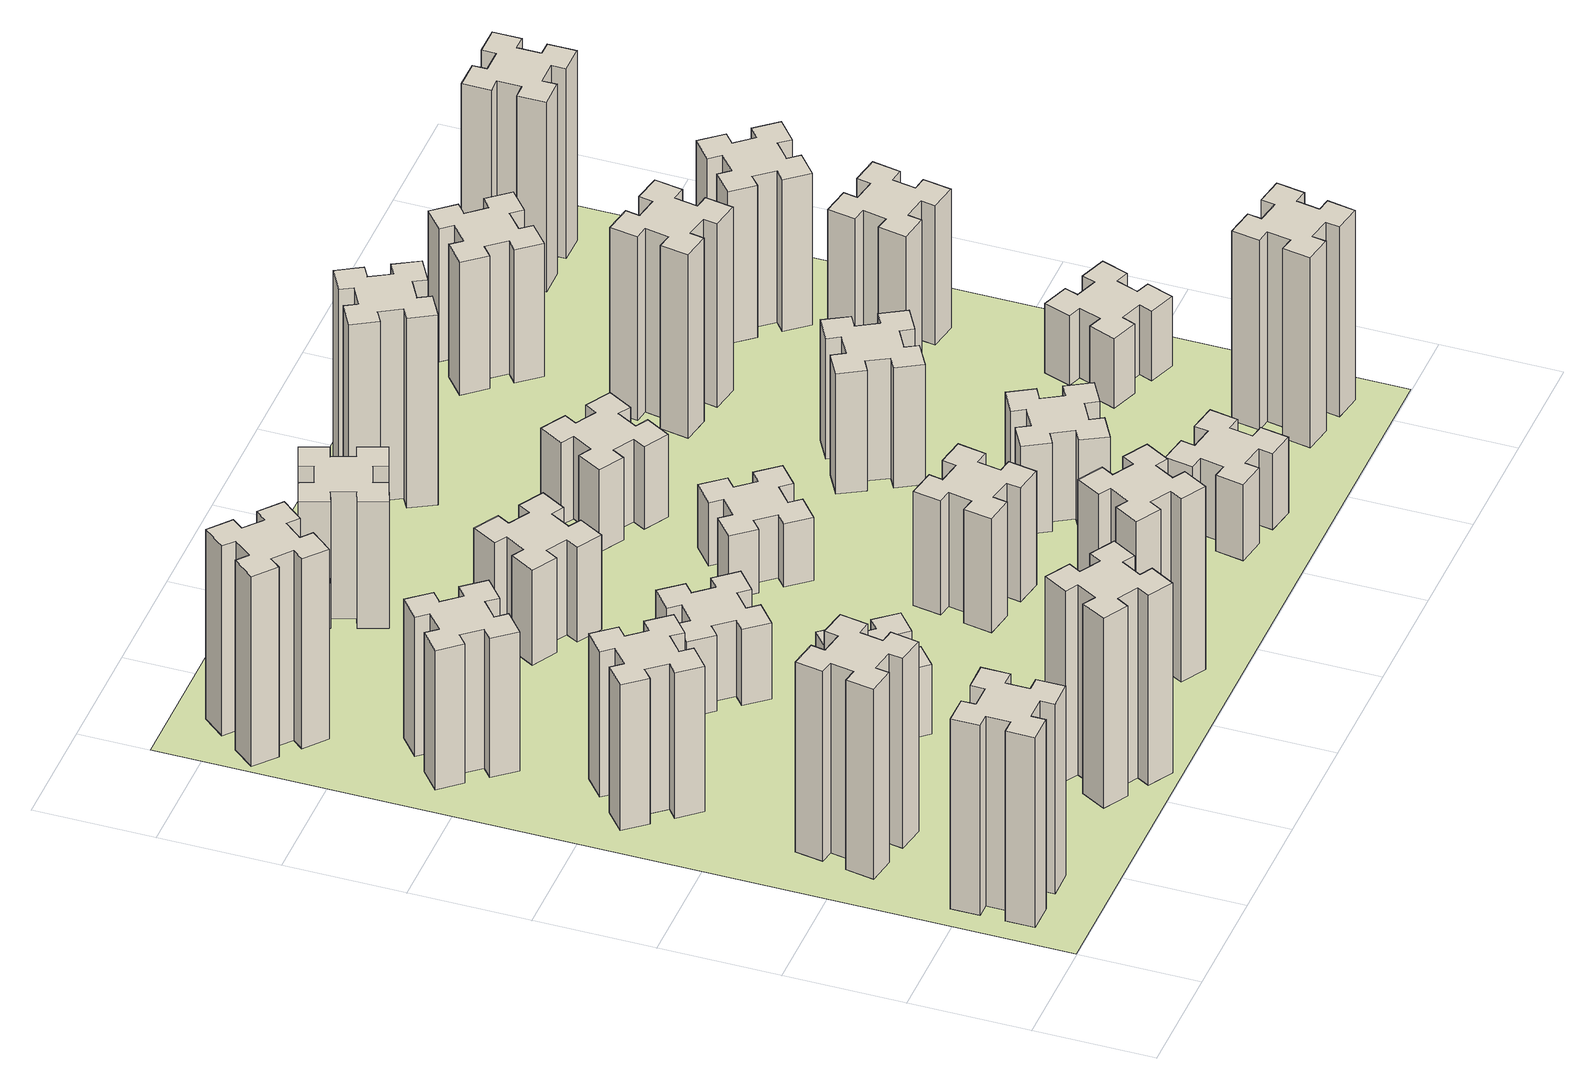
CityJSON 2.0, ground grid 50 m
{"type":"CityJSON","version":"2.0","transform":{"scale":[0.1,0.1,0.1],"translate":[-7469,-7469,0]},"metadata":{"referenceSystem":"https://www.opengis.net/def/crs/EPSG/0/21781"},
"CityObjects":{
"building1":{"type":"Building","attributes":{"class":"1000","function":"1000","usage":"1000","yearOfConstruction":2016,"roofType":"1000","measuredHeight":90,"storeysAboveGround":30,"storeysBelowGround":0},"geometry":[{"type":"Solid","lod":"1","boundaries":[[[[0,1,2,3,4,5,6,7,8,9,10,11,12,13,14,15,16,17,18,19]],[[17,16,20,21]],[[16,15,22,20]],[[15,14,23,22]],[[14,13,24,23]],[[13,12,25,24]],[[12,11,26,25]],[[11,10,27,26]],[[10,9,28,27]],[[9,8,29,28]],[[8,7,30,29]],[[7,6,31,30]],[[6,5,32,31]],[[5,4,33,32]],[[4,3,34,33]],[[3,2,35,34]],[[2,1,36,35]],[[1,0,37,36]],[[0,19,38,37]],[[19,18,39,38]],[[18,17,21,39]],[[24,25,26,27,28,29,30,31,32,33,34,35,36,37,38,39,21,20,22,23]]]]}]},
"building2":{"type":"Building","attributes":{"class":"1000","function":"1000","usage":"1000","yearOfConstruction":2016,"roofType":"1000","measuredHeight":90,"storeysAboveGround":30,"storeysBelowGround":0},"geometry":[{"type":"Solid","lod":"1","boundaries":[[[[40,41,42,43,44,45,46,47,48,49,50,51,52,53,54,55,56,57,58,59]],[[57,56,60,61]],[[56,55,62,60]],[[55,54,63,62]],[[54,53,64,63]],[[53,52,65,64]],[[52,51,66,65]],[[51,50,67,66]],[[50,49,68,67]],[[49,48,69,68]],[[48,47,70,69]],[[47,46,71,70]],[[46,45,72,71]],[[45,44,73,72]],[[44,43,74,73]],[[43,42,75,74]],[[42,41,76,75]],[[41,40,77,76]],[[40,59,78,77]],[[59,58,79,78]],[[58,57,61,79]],[[64,65,66,67,68,69,70,71,72,73,74,75,76,77,78,79,61,60,62,63]]]]}]},
"building3":{"type":"Building","attributes":{"class":"1000","function":"1000","usage":"1000","yearOfConstruction":2016,"roofType":"1000","measuredHeight":69,"storeysAboveGround":30,"storeysBelowGround":0},"geometry":[{"type":"Solid","lod":"1","boundaries":[[[[80,81,82,83,84,85,86,87,88,89,90,91,92,93,94,95,96,97,98,99]],[[97,96,100,101]],[[96,95,102,100]],[[95,94,103,102]],[[94,93,104,103]],[[93,92,105,104]],[[92,91,106,105]],[[91,90,107,106]],[[90,89,108,107]],[[89,88,109,108]],[[88,87,110,109]],[[87,86,111,110]],[[86,85,112,111]],[[85,84,113,112]],[[84,83,114,113]],[[83,82,115,114]],[[82,81,116,115]],[[81,80,117,116]],[[80,99,118,117]],[[99,98,119,118]],[[98,97,101,119]],[[104,105,106,107,108,109,110,111,112,113,114,115,116,117,118,119,101,100,102,103]]]]}]},
"building4":{"type":"Building","attributes":{"class":"1000","function":"1000","usage":"1000","yearOfConstruction":2016,"roofType":"1000","measuredHeight":66,"storeysAboveGround":30,"storeysBelowGround":0},"geometry":[{"type":"Solid","lod":"1","boundaries":[[[[120,121,122,123,124,125,126,127,128,129,130,131,132,133,134,135,136,137,138,139]],[[137,136,140,141]],[[136,135,142,140]],[[135,134,143,142]],[[134,133,144,143]],[[133,132,145,144]],[[132,131,146,145]],[[131,130,147,146]],[[130,129,148,147]],[[129,128,149,148]],[[128,127,150,149]],[[127,126,151,150]],[[126,125,152,151]],[[125,124,153,152]],[[124,123,154,153]],[[123,122,155,154]],[[122,121,156,155]],[[121,120,157,156]],[[120,139,158,157]],[[139,138,159,158]],[[138,137,141,159]],[[144,145,146,147,148,149,150,151,152,153,154,155,156,157,158,159,141,140,142,143]]]]}]},
"building5":{"type":"Building","attributes":{"class":"1000","function":"1000","usage":"1000","yearOfConstruction":2016,"roofType":"1000","measuredHeight":90,"storeysAboveGround":30,"storeysBelowGround":0},"geometry":[{"type":"Solid","lod":"1","boundaries":[[[[160,161,162,163,164,165,166,167,168,169,170,171,172,173,174,175,176,177,178,179]],[[177,176,180,181]],[[176,175,182,180]],[[175,174,183,182]],[[174,173,184,183]],[[173,172,185,184]],[[172,171,186,185]],[[171,170,187,186]],[[170,169,188,187]],[[169,168,189,188]],[[168,167,190,189]],[[167,166,191,190]],[[166,165,192,191]],[[165,164,193,192]],[[164,163,194,193]],[[163,162,195,194]],[[162,161,196,195]],[[161,160,197,196]],[[160,179,198,197]],[[179,178,199,198]],[[178,177,181,199]],[[184,185,186,187,188,189,190,191,192,193,194,195,196,197,198,199,181,180,182,183]]]]}]},
"building6":{"type":"Building","attributes":{"class":"1000","function":"1000","usage":"1000","yearOfConstruction":2016,"roofType":"1000","measuredHeight":90,"storeysAboveGround":30,"storeysBelowGround":0},"geometry":[{"type":"Solid","lod":"1","boundaries":[[[[200,201,202,203,204,205,206,207,208,209,210,211,212,213,214,215,216,217,218,219]],[[217,216,220,221]],[[216,215,222,220]],[[215,214,223,222]],[[214,213,224,223]],[[213,212,225,224]],[[212,211,226,225]],[[211,210,227,226]],[[210,209,228,227]],[[209,208,229,228]],[[208,207,230,229]],[[207,206,231,230]],[[206,205,232,231]],[[205,204,233,232]],[[204,203,234,233]],[[203,202,235,234]],[[202,201,236,235]],[[201,200,237,236]],[[200,219,238,237]],[[219,218,239,238]],[[218,217,221,239]],[[224,225,226,227,228,229,230,231,232,233,234,235,236,237,238,239,221,220,222,223]]]]}]},
"building7":{"type":"Building","attributes":{"class":"1000","function":"1000","usage":"1000","yearOfConstruction":2016,"roofType":"1000","measuredHeight":33,"storeysAboveGround":30,"storeysBelowGround":0},"geometry":[{"type":"Solid","lod":"1","boundaries":[[[[240,241,242,243,244,245,246,247,248,249,250,251,252,253,254,255,256,257,258,259]],[[257,256,260,261]],[[256,255,262,260]],[[255,254,263,262]],[[254,253,264,263]],[[253,252,265,264]],[[252,251,266,265]],[[251,250,267,266]],[[250,249,268,267]],[[249,248,269,268]],[[248,247,270,269]],[[247,246,271,270]],[[246,245,272,271]],[[245,244,273,272]],[[244,243,274,273]],[[243,242,275,274]],[[242,241,276,275]],[[241,240,277,276]],[[240,259,278,277]],[[259,258,279,278]],[[258,257,261,279]],[[264,265,266,267,268,269,270,271,272,273,274,275,276,277,278,279,261,260,262,263]]]]}]},
"building8":{"type":"Building","attributes":{"class":"1000","function":"1000","usage":"1000","yearOfConstruction":2016,"roofType":"1000","measuredHeight":36,"storeysAboveGround":30,"storeysBelowGround":0},"geometry":[{"type":"Solid","lod":"1","boundaries":[[[[280,281,282,283,284,285,286,287,288,289,290,291,292,293,294,295,296,297,298,299]],[[297,296,300,301]],[[296,295,302,300]],[[295,294,303,302]],[[294,293,304,303]],[[293,292,305,304]],[[292,291,306,305]],[[291,290,307,306]],[[290,289,308,307]],[[289,288,309,308]],[[288,287,310,309]],[[287,286,311,310]],[[286,285,312,311]],[[285,284,313,312]],[[284,283,314,313]],[[283,282,315,314]],[[282,281,316,315]],[[281,280,317,316]],[[280,299,318,317]],[[299,298,319,318]],[[298,297,301,319]],[[304,305,306,307,308,309,310,311,312,313,314,315,316,317,318,319,301,300,302,303]]]]}]},
"building9":{"type":"Building","attributes":{"class":"1000","function":"1000","usage":"1000","yearOfConstruction":2016,"roofType":"1000","measuredHeight":87,"storeysAboveGround":30,"storeysBelowGround":0},"geometry":[{"type":"Solid","lod":"1","boundaries":[[[[320,321,322,323,324,325,326,327,328,329,330,331,332,333,334,335,336,337,338,339]],[[337,336,340,341]],[[336,335,342,340]],[[335,334,343,342]],[[334,333,344,343]],[[333,332,345,344]],[[332,331,346,345]],[[331,330,347,346]],[[330,329,348,347]],[[329,328,349,348]],[[328,327,350,349]],[[327,326,351,350]],[[326,325,352,351]],[[325,324,353,352]],[[324,323,354,353]],[[323,322,355,354]],[[322,321,356,355]],[[321,320,357,356]],[[320,339,358,357]],[[339,338,359,358]],[[338,337,341,359]],[[344,345,346,347,348,349,350,351,352,353,354,355,356,357,358,359,341,340,342,343]]]]}]},
"building10":{"type":"Building","attributes":{"class":"1000","function":"1000","usage":"1000","yearOfConstruction":2016,"roofType":"1000","measuredHeight":45,"storeysAboveGround":30,"storeysBelowGround":0},"geometry":[{"type":"Solid","lod":"1","boundaries":[[[[360,361,362,363,364,365,366,367,368,369,370,371,372,373,374,375,376,377,378,379]],[[377,376,380,381]],[[376,375,382,380]],[[375,374,383,382]],[[374,373,384,383]],[[373,372,385,384]],[[372,371,386,385]],[[371,370,387,386]],[[370,369,388,387]],[[369,368,389,388]],[[368,367,390,389]],[[367,366,391,390]],[[366,365,392,391]],[[365,364,393,392]],[[364,363,394,393]],[[363,362,395,394]],[[362,361,396,395]],[[361,360,397,396]],[[360,379,398,397]],[[379,378,399,398]],[[378,377,381,399]],[[384,385,386,387,388,389,390,391,392,393,394,395,396,397,398,399,381,380,382,383]]]]}]},
"building11":{"type":"Building","attributes":{"class":"1000","function":"1000","usage":"1000","yearOfConstruction":2016,"roofType":"1000","measuredHeight":60,"storeysAboveGround":30,"storeysBelowGround":0},"geometry":[{"type":"Solid","lod":"1","boundaries":[[[[400,401,402,403,404,405,406,407,408,409,410,411,412,413,414,415,416,417,418,419]],[[417,416,420,421]],[[416,415,422,420]],[[415,414,423,422]],[[414,413,424,423]],[[413,412,425,424]],[[412,411,426,425]],[[411,410,427,426]],[[410,409,428,427]],[[409,408,429,428]],[[408,407,430,429]],[[407,406,431,430]],[[406,405,432,431]],[[405,404,433,432]],[[404,403,434,433]],[[403,402,435,434]],[[402,401,436,435]],[[401,400,437,436]],[[400,419,438,437]],[[419,418,439,438]],[[418,417,421,439]],[[424,425,426,427,428,429,430,431,432,433,434,435,436,437,438,439,421,420,422,423]]]]}]},
"building12":{"type":"Building","attributes":{"class":"1000","function":"1000","usage":"1000","yearOfConstruction":2016,"roofType":"1000","measuredHeight":54,"storeysAboveGround":30,"storeysBelowGround":0},"geometry":[{"type":"Solid","lod":"1","boundaries":[[[[440,441,442,443,444,445,446,447,448,449,450,451,452,453,454,455,456,457,458,459]],[[457,456,460,461]],[[456,455,462,460]],[[455,454,463,462]],[[454,453,464,463]],[[453,452,465,464]],[[452,451,466,465]],[[451,450,467,466]],[[450,449,468,467]],[[449,448,469,468]],[[448,447,470,469]],[[447,446,471,470]],[[446,445,472,471]],[[445,444,473,472]],[[444,443,474,473]],[[443,442,475,474]],[[442,441,476,475]],[[441,440,477,476]],[[440,459,478,477]],[[459,458,479,478]],[[458,457,461,479]],[[464,465,466,467,468,469,470,471,472,473,474,475,476,477,478,479,461,460,462,463]]]]}]},
"building13":{"type":"Building","attributes":{"class":"1000","function":"1000","usage":"1000","yearOfConstruction":2016,"roofType":"1000","measuredHeight":30,"storeysAboveGround":30,"storeysBelowGround":0},"geometry":[{"type":"Solid","lod":"1","boundaries":[[[[480,481,482,483,484,485,486,487,488,489,490,491,492,493,494,495,496,497,498,499]],[[497,496,500,501]],[[496,495,502,500]],[[495,494,503,502]],[[494,493,504,503]],[[493,492,505,504]],[[492,491,506,505]],[[491,490,507,506]],[[490,489,508,507]],[[489,488,509,508]],[[488,487,510,509]],[[487,486,511,510]],[[486,485,512,511]],[[485,484,513,512]],[[484,483,514,513]],[[483,482,515,514]],[[482,481,516,515]],[[481,480,517,516]],[[480,499,518,517]],[[499,498,519,518]],[[498,497,501,519]],[[504,505,506,507,508,509,510,511,512,513,514,515,516,517,518,519,501,500,502,503]]]]}]},
"building14":{"type":"Building","attributes":{"class":"1000","function":"1000","usage":"1000","yearOfConstruction":2016,"roofType":"1000","measuredHeight":39,"storeysAboveGround":30,"storeysBelowGround":0},"geometry":[{"type":"Solid","lod":"1","boundaries":[[[[520,521,522,523,524,525,526,527,528,529,530,531,532,533,534,535,536,537,538,539]],[[537,536,540,541]],[[536,535,542,540]],[[535,534,543,542]],[[534,533,544,543]],[[533,532,545,544]],[[532,531,546,545]],[[531,530,547,546]],[[530,529,548,547]],[[529,528,549,548]],[[528,527,550,549]],[[527,526,551,550]],[[526,525,552,551]],[[525,524,553,552]],[[524,523,554,553]],[[523,522,555,554]],[[522,521,556,555]],[[521,520,557,556]],[[520,539,558,557]],[[539,538,559,558]],[[538,537,541,559]],[[544,545,546,547,548,549,550,551,552,553,554,555,556,557,558,559,541,540,542,543]]]]}]},
"building15":{"type":"Building","attributes":{"class":"1000","function":"1000","usage":"1000","yearOfConstruction":2016,"roofType":"1000","measuredHeight":36,"storeysAboveGround":30,"storeysBelowGround":0},"geometry":[{"type":"Solid","lod":"1","boundaries":[[[[560,561,562,563,564,565,566,567,568,569,570,571,572,573,574,575,576,577,578,579]],[[577,576,580,581]],[[576,575,582,580]],[[575,574,583,582]],[[574,573,584,583]],[[573,572,585,584]],[[572,571,586,585]],[[571,570,587,586]],[[570,569,588,587]],[[569,568,589,588]],[[568,567,590,589]],[[567,566,591,590]],[[566,565,592,591]],[[565,564,593,592]],[[564,563,594,593]],[[563,562,595,594]],[[562,561,596,595]],[[561,560,597,596]],[[560,579,598,597]],[[579,578,599,598]],[[578,577,581,599]],[[584,585,586,587,588,589,590,591,592,593,594,595,596,597,598,599,581,580,582,583]]]]}]},
"building16":{"type":"Building","attributes":{"class":"1000","function":"1000","usage":"1000","yearOfConstruction":2016,"roofType":"1000","measuredHeight":90,"storeysAboveGround":30,"storeysBelowGround":0},"geometry":[{"type":"Solid","lod":"1","boundaries":[[[[600,601,602,603,604,605,606,607,608,609,610,611,612,613,614,615,616,617,618,619]],[[617,616,620,621]],[[616,615,622,620]],[[615,614,623,622]],[[614,613,624,623]],[[613,612,625,624]],[[612,611,626,625]],[[611,610,627,626]],[[610,609,628,627]],[[609,608,629,628]],[[608,607,630,629]],[[607,606,631,630]],[[606,605,632,631]],[[605,604,633,632]],[[604,603,634,633]],[[603,602,635,634]],[[602,601,636,635]],[[601,600,637,636]],[[600,619,638,637]],[[619,618,639,638]],[[618,617,621,639]],[[624,625,626,627,628,629,630,631,632,633,634,635,636,637,638,639,621,620,622,623]]]]}]},
"building17":{"type":"Building","attributes":{"class":"1000","function":"1000","usage":"1000","yearOfConstruction":2016,"roofType":"1000","measuredHeight":42,"storeysAboveGround":30,"storeysBelowGround":0},"geometry":[{"type":"Solid","lod":"1","boundaries":[[[[640,641,642,643,644,645,646,647,648,649,650,651,652,653,654,655,656,657,658,659]],[[657,656,660,661]],[[656,655,662,660]],[[655,654,663,662]],[[654,653,664,663]],[[653,652,665,664]],[[652,651,666,665]],[[651,650,667,666]],[[650,649,668,667]],[[649,648,669,668]],[[648,647,670,669]],[[647,646,671,670]],[[646,645,672,671]],[[645,644,673,672]],[[644,643,674,673]],[[643,642,675,674]],[[642,641,676,675]],[[641,640,677,676]],[[640,659,678,677]],[[659,658,679,678]],[[658,657,661,679]],[[664,665,666,667,668,669,670,671,672,673,674,675,676,677,678,679,661,660,662,663]]]]}]},
"building18":{"type":"Building","attributes":{"class":"1000","function":"1000","usage":"1000","yearOfConstruction":2016,"roofType":"1000","measuredHeight":57,"storeysAboveGround":30,"storeysBelowGround":0},"geometry":[{"type":"Solid","lod":"1","boundaries":[[[[680,681,682,683,684,685,686,687,688,689,690,691,692,693,694,695,696,697,698,699]],[[697,696,700,701]],[[696,695,702,700]],[[695,694,703,702]],[[694,693,704,703]],[[693,692,705,704]],[[692,691,706,705]],[[691,690,707,706]],[[690,689,708,707]],[[689,688,709,708]],[[688,687,710,709]],[[687,686,711,710]],[[686,685,712,711]],[[685,684,713,712]],[[684,683,714,713]],[[683,682,715,714]],[[682,681,716,715]],[[681,680,717,716]],[[680,699,718,717]],[[699,698,719,718]],[[698,697,701,719]],[[704,705,706,707,708,709,710,711,712,713,714,715,716,717,718,719,701,700,702,703]]]]}]},
"building19":{"type":"Building","attributes":{"class":"1000","function":"1000","usage":"1000","yearOfConstruction":2016,"roofType":"1000","measuredHeight":87,"storeysAboveGround":30,"storeysBelowGround":0},"geometry":[{"type":"Solid","lod":"1","boundaries":[[[[720,721,722,723,724,725,726,727,728,729,730,731,732,733,734,735,736,737,738,739]],[[737,736,740,741]],[[736,735,742,740]],[[735,734,743,742]],[[734,733,744,743]],[[733,732,745,744]],[[732,731,746,745]],[[731,730,747,746]],[[730,729,748,747]],[[729,728,749,748]],[[728,727,750,749]],[[727,726,751,750]],[[726,725,752,751]],[[725,724,753,752]],[[724,723,754,753]],[[723,722,755,754]],[[722,721,756,755]],[[721,720,757,756]],[[720,739,758,757]],[[739,738,759,758]],[[738,737,741,759]],[[744,745,746,747,748,749,750,751,752,753,754,755,756,757,758,759,741,740,742,743]]]]}]},
"building20":{"type":"Building","attributes":{"class":"1000","function":"1000","usage":"1000","yearOfConstruction":2016,"roofType":"1000","measuredHeight":90,"storeysAboveGround":30,"storeysBelowGround":0},"geometry":[{"type":"Solid","lod":"1","boundaries":[[[[760,761,762,763,764,765,766,767,768,769,770,771,772,773,774,775,776,777,778,779]],[[777,776,780,781]],[[776,775,782,780]],[[775,774,783,782]],[[774,773,784,783]],[[773,772,785,784]],[[772,771,786,785]],[[771,770,787,786]],[[770,769,788,787]],[[769,768,789,788]],[[768,767,790,789]],[[767,766,791,790]],[[766,765,792,791]],[[765,764,793,792]],[[764,763,794,793]],[[763,762,795,794]],[[762,761,796,795]],[[761,760,797,796]],[[760,779,798,797]],[[779,778,799,798]],[[778,777,781,799]],[[784,785,786,787,788,789,790,791,792,793,794,795,796,797,798,799,781,780,782,783]]]]}]},
"building21":{"type":"Building","attributes":{"class":"1000","function":"1000","usage":"1000","yearOfConstruction":2016,"roofType":"1000","measuredHeight":63,"storeysAboveGround":30,"storeysBelowGround":0},"geometry":[{"type":"Solid","lod":"1","boundaries":[[[[800,801,802,803,804,805,806,807,808,809,810,811,812,813,814,815,816,817,818,819]],[[817,816,820,821]],[[816,815,822,820]],[[815,814,823,822]],[[814,813,824,823]],[[813,812,825,824]],[[812,811,826,825]],[[811,810,827,826]],[[810,809,828,827]],[[809,808,829,828]],[[808,807,830,829]],[[807,806,831,830]],[[806,805,832,831]],[[805,804,833,832]],[[804,803,834,833]],[[803,802,835,834]],[[802,801,836,835]],[[801,800,837,836]],[[800,819,838,837]],[[819,818,839,838]],[[818,817,821,839]],[[824,825,826,827,828,829,830,831,832,833,834,835,836,837,838,839,821,820,822,823]]]]}]},
"building22":{"type":"Building","attributes":{"class":"1000","function":"1000","usage":"1000","yearOfConstruction":2016,"roofType":"1000","measuredHeight":33,"storeysAboveGround":30,"storeysBelowGround":0},"geometry":[{"type":"Solid","lod":"1","boundaries":[[[[840,841,842,843,844,845,846,847,848,849,850,851,852,853,854,855,856,857,858,859]],[[857,856,860,861]],[[856,855,862,860]],[[855,854,863,862]],[[854,853,864,863]],[[853,852,865,864]],[[852,851,866,865]],[[851,850,867,866]],[[850,849,868,867]],[[849,848,869,868]],[[848,847,870,869]],[[847,846,871,870]],[[846,845,872,871]],[[845,844,873,872]],[[844,843,874,873]],[[843,842,875,874]],[[842,841,876,875]],[[841,840,877,876]],[[840,859,878,877]],[[859,858,879,878]],[[858,857,861,879]],[[864,865,866,867,868,869,870,871,872,873,874,875,876,877,878,879,861,860,862,863]]]]}]},
"building23":{"type":"Building","attributes":{"class":"1000","function":"1000","usage":"1000","yearOfConstruction":2016,"roofType":"1000","measuredHeight":66,"storeysAboveGround":30,"storeysBelowGround":0},"geometry":[{"type":"Solid","lod":"1","boundaries":[[[[880,881,882,883,884,885,886,887,888,889,890,891,892,893,894,895,896,897,898,899]],[[897,896,900,901]],[[896,895,902,900]],[[895,894,903,902]],[[894,893,904,903]],[[893,892,905,904]],[[892,891,906,905]],[[891,890,907,906]],[[890,889,908,907]],[[889,888,909,908]],[[888,887,910,909]],[[887,886,911,910]],[[886,885,912,911]],[[885,884,913,912]],[[884,883,914,913]],[[883,882,915,914]],[[882,881,916,915]],[[881,880,917,916]],[[880,899,918,917]],[[899,898,919,918]],[[898,897,901,919]],[[904,905,906,907,908,909,910,911,912,913,914,915,916,917,918,919,901,900,902,903]]]]}]},
"building24":{"type":"Building","attributes":{"class":"1000","function":"1000","usage":"1000","yearOfConstruction":2016,"roofType":"1000","measuredHeight":72,"storeysAboveGround":30,"storeysBelowGround":0},"geometry":[{"type":"Solid","lod":"1","boundaries":[[[[920,921,922,923,924,925,926,927,928,929,930,931,932,933,934,935,936,937,938,939]],[[937,936,940,941]],[[936,935,942,940]],[[935,934,943,942]],[[934,933,944,943]],[[933,932,945,944]],[[932,931,946,945]],[[931,930,947,946]],[[930,929,948,947]],[[929,928,949,948]],[[928,927,950,949]],[[927,926,951,950]],[[926,925,952,951]],[[925,924,953,952]],[[924,923,954,953]],[[923,922,955,954]],[[922,921,956,955]],[[921,920,957,956]],[[920,939,958,957]],[[939,938,959,958]],[[938,937,941,959]],[[944,945,946,947,948,949,950,951,952,953,954,955,956,957,958,959,941,940,942,943]]]]}]},
"building25":{"type":"Building","attributes":{"class":"1000","function":"1000","usage":"1000","yearOfConstruction":2016,"roofType":"1000","measuredHeight":90,"storeysAboveGround":30,"storeysBelowGround":0},"geometry":[{"type":"Solid","lod":"1","boundaries":[[[[960,961,962,963,964,965,966,967,968,969,970,971,972,973,974,975,976,977,978,979]],[[977,976,980,981]],[[976,975,982,980]],[[975,974,983,982]],[[974,973,984,983]],[[973,972,985,984]],[[972,971,986,985]],[[971,970,987,986]],[[970,969,988,987]],[[969,968,989,988]],[[968,967,990,989]],[[967,966,991,990]],[[966,965,992,991]],[[965,964,993,992]],[[964,963,994,993]],[[963,962,995,994]],[[962,961,996,995]],[[961,960,997,996]],[[960,979,998,997]],[[979,978,999,998]],[[978,977,981,999]],[[984,985,986,987,988,989,990,991,992,993,994,995,996,997,998,999,981,980,982,983]]]]}]},
"landuse1":{"type":"LandUse","attributes":{"name":"plot1","function":"1010"},"geometry":[{"type":"MultiSurface","lod":"1","boundaries":[[[1000,1001,1002,1003]]]}]}
},
"vertices":[
[165,425,0],[165,325,0],[105,325,0],[105,205,0],[225,205,0],[225,265,0],[325,265,0],[325,205,0],[445,205,0],[445,325,0],[385,325,0],[385,425,0],[445,425,0],[445,545,0],[325,545,0],[325,485,0],[225,485,0],[225,545,0],[105,545,0],[105,425,0],[225,485,900],[225,545,900],[325,485,900],[325,545,900],[445,545,900],[445,425,900],[385,425,900],[385,325,900],[445,325,900],[445,205,900],[325,205,900],[325,265,900],[225,265,900],[225,205,900],[105,205,900],[105,325,900],[165,325,900],[165,425,900],[105,425,900],[105,545,900],
[307,916,0],[405,898,0],[395,839,0],[513,818,0],[534,937,0],[475,947,0],[492,1045,0],[551,1035,0],[572,1153,0],[454,1174,0],[444,1115,0],[345,1132,0],[356,1191,0],[237,1212,0],[217,1094,0],[276,1084,0],[258,985,0],[199,996,0],[178,877,0],[297,857,0],[258,985,900],[199,996,900],[276,1084,900],[217,1094,900],[237,1212,900],[356,1191,900],[345,1132,900],[444,1115,900],[454,1174,900],[572,1153,900],[551,1035,900],[492,1045,900],[475,947,900],[534,937,900],[513,818,900],[395,839,900],[405,898,900],[307,916,900],[297,857,900],[178,877,900],
[492,1888,0],[427,1964,0],[473,2003,0],[396,2095,0],[304,2018,0],[343,1972,0],[266,1907,0],[228,1953,0],[136,1876,0],[213,1784,0],[259,1823,0],[323,1746,0],[277,1708,0],[354,1616,0],[446,1693,0],[408,1739,0],[484,1803,0],[523,1757,0],[615,1834,0],[538,1926,0],[484,1803,690],[523,1757,690],[408,1739,690],[446,1693,690],[354,1616,690],[277,1708,690],[323,1746,690],[259,1823,690],[213,1784,690],[136,1876,690],[228,1953,690],[266,1907,690],[343,1972,690],[304,2018,690],[396,2095,690],[473,2003,690],[427,1964,690],[492,1888,690],[538,1926,690],[615,1834,690],
[343,2712,0],[266,2647,0],[228,2693,0],[136,2616,0],[213,2524,0],[259,2563,0],[323,2486,0],[277,2448,0],[354,2356,0],[446,2433,0],[408,2479,0],[484,2543,0],[523,2497,0],[615,2574,0],[538,2666,0],[492,2628,0],[427,2704,0],[473,2743,0],[396,2835,0],[304,2758,0],[427,2704,660],[473,2743,660],[492,2628,660],[538,2666,660],[615,2574,660],[523,2497,660],[484,2543,660],[408,2479,660],[446,2433,660],[354,2356,660],[277,2448,660],[323,2486,660],[259,2563,660],[213,2524,660],[136,2616,660],[228,2693,660],[266,2647,660],[343,2712,660],[304,2758,660],[396,2835,660],
[1214,346,0],[1127,396,0],[1157,448,0],[1053,508,0],[993,404,0],[1045,374,0],[995,287,0],[943,317,0],[883,213,0],[987,153,0],[1017,205,0],[1104,155,0],[1074,103,0],[1178,43,0],[1238,147,0],[1186,177,0],[1236,264,0],[1288,234,0],[1348,338,0],[1244,398,0],[1236,264,900],[1288,234,900],[1186,177,900],[1238,147,900],[1178,43,900],[1074,103,900],[1104,155,900],[1017,205,900],[987,153,900],[883,213,900],[943,317,900],[995,287,900],[1045,374,900],[993,404,900],[1053,508,900],[1157,448,900],[1127,396,900],[1214,346,900],[1244,398,900],[1348,338,900],
[384,3387,0],[308,3452,0],[346,3498,0],[254,3575,0],[177,3483,0],[223,3444,0],[159,3368,0],[113,3406,0],[36,3314,0],[128,3237,0],[166,3283,0],[243,3219,0],[204,3173,0],[296,3096,0],[373,3188,0],[327,3226,0],[392,3303,0],[438,3264,0],[515,3356,0],[423,3433,0],[392,3303,900],[438,3264,900],[327,3226,900],[373,3188,900],[296,3096,900],[204,3173,900],[243,3219,900],[166,3283,900],[128,3237,900],[36,3314,900],[113,3406,900],[159,3368,900],[223,3444,900],[177,3483,900],[254,3575,900],[346,3498,900],[308,3452,900],[384,3387,900],[423,3433,900],[515,3356,900],
[1083,1332,0],[1006,1267,0],[968,1313,0],[876,1236,0],[953,1144,0],[999,1183,0],[1063,1106,0],[1017,1068,0],[1094,976,0],[1186,1053,0],[1148,1099,0],[1224,1163,0],[1263,1117,0],[1355,1194,0],[1278,1286,0],[1232,1248,0],[1167,1324,0],[1213,1363,0],[1136,1455,0],[1044,1378,0],[1167,1324,330],[1213,1363,330],[1232,1248,330],[1278,1286,330],[1355,1194,330],[1263,1117,330],[1224,1163,330],[1148,1099,330],[1186,1053,330],[1094,976,330],[1017,1068,330],[1063,1106,330],[999,1183,330],[953,1144,330],[876,1236,330],[968,1313,330],[1006,1267,330],[1083,1332,330],[1044,1378,330],[1136,1455,330],
[1083,1972,0],[1006,1907,0],[968,1953,0],[876,1876,0],[953,1784,0],[999,1823,0],[1063,1746,0],[1017,1708,0],[1094,1616,0],[1186,1693,0],[1148,1739,0],[1224,1803,0],[1263,1757,0],[1355,1834,0],[1278,1926,0],[1232,1888,0],[1167,1964,0],[1213,2003,0],[1136,2095,0],[1044,2018,0],[1167,1964,360],[1213,2003,360],[1232,1888,360],[1278,1926,360],[1355,1834,360],[1263,1757,360],[1224,1803,360],[1148,1739,360],[1186,1693,360],[1094,1616,360],[1017,1708,360],[1063,1746,360],[999,1823,360],[953,1784,360],[876,1876,360],[968,1953,360],[1006,1907,360],[1083,1972,360],[1044,2018,360],[1136,2095,360],
[1657,305,0],[1744,255,0],[1714,203,0],[1818,143,0],[1878,247,0],[1826,277,0],[1876,364,0],[1928,334,0],[1988,438,0],[1884,498,0],[1854,446,0],[1767,496,0],[1797,548,0],[1693,608,0],[1633,504,0],[1685,474,0],[1635,387,0],[1583,417,0],[1523,313,0],[1627,253,0],[1635,387,870],[1583,417,870],[1685,474,870],[1633,504,870],[1693,608,870],[1797,548,870],[1767,496,870],[1854,446,870],[1884,498,870],[1988,438,870],[1928,334,870],[1876,364,870],[1826,277,870],[1878,247,870],[1818,143,870],[1714,203,870],[1744,255,870],[1657,305,870],[1627,253,870],[1523,313,870],
[1117,2525,0],[1204,2475,0],[1174,2423,0],[1278,2363,0],[1338,2467,0],[1286,2497,0],[1336,2584,0],[1388,2554,0],[1448,2658,0],[1344,2718,0],[1314,2666,0],[1227,2716,0],[1257,2768,0],[1153,2828,0],[1093,2724,0],[1145,2694,0],[1095,2607,0],[1043,2637,0],[983,2533,0],[1087,2473,0],[1095,2607,450],[1043,2637,450],[1145,2694,450],[1093,2724,450],[1153,2828,450],[1257,2768,450],[1227,2716,450],[1314,2666,450],[1344,2718,450],[1448,2658,450],[1388,2554,450],[1336,2584,450],[1286,2497,450],[1338,2467,450],[1278,2363,450],[1174,2423,450],[1204,2475,450],[1117,2525,450],[1087,2473,450],[983,2533,450],
[1125,3456,0],[1031,3422,0],[1010,3478,0],[897,3437,0],[939,3324,0],[995,3345,0],[1029,3251,0],[973,3230,0],[1014,3117,0],[1127,3159,0],[1106,3215,0],[1200,3249,0],[1220,3193,0],[1333,3234,0],[1292,3347,0],[1236,3326,0],[1202,3420,0],[1258,3440,0],[1217,3553,0],[1104,3512,0],[1202,3420,600],[1258,3440,600],[1236,3326,600],[1292,3347,600],[1333,3234,600],[1220,3193,600],[1200,3249,600],[1106,3215,600],[1127,3159,600],[1014,3117,600],[973,3230,600],[1029,3251,600],[995,3345,600],[939,3324,600],[897,3437,600],[1010,3478,600],[1031,3422,600],[1125,3456,600],[1104,3512,600],[1217,3553,600],
[2055,1047,0],[2072,1145,0],[2131,1135,0],[2152,1253,0],[2034,1274,0],[2024,1215,0],[1925,1232,0],[1936,1291,0],[1817,1312,0],[1797,1194,0],[1856,1184,0],[1838,1085,0],[1779,1096,0],[1758,977,0],[1877,957,0],[1887,1016,0],[1985,998,0],[1975,939,0],[2093,918,0],[2114,1037,0],[1985,998,540],[1975,939,540],[1887,1016,540],[1877,957,540],[1758,977,540],[1779,1096,540],[1838,1085,540],[1856,1184,540],[1797,1194,540],[1817,1312,540],[1936,1291,540],[1925,1232,540],[2024,1215,540],[2034,1274,540],[2152,1253,540],[2131,1135,540],[2072,1145,540],[2055,1047,540],[2114,1037,540],[2093,918,540],
[1972,1988,0],[1907,2064,0],[1953,2103,0],[1876,2195,0],[1784,2118,0],[1823,2072,0],[1746,2007,0],[1708,2053,0],[1616,1976,0],[1693,1884,0],[1739,1923,0],[1803,1846,0],[1757,1808,0],[1834,1716,0],[1926,1793,0],[1888,1839,0],[1964,1903,0],[2003,1857,0],[2095,1934,0],[2018,2026,0],[1964,1903,300],[2003,1857,300],[1888,1839,300],[1926,1793,300],[1834,1716,300],[1757,1808,300],[1803,1846,300],[1739,1923,300],[1693,1884,300],[1616,1976,300],[1708,2053,300],[1746,2007,300],[1823,2072,300],[1784,2118,300],[1876,2195,300],[1953,2103,300],[1907,2064,300],[1972,1988,300],[2018,2026,300],[2095,1934,300],
[2026,2497,0],[2076,2584,0],[2128,2554,0],[2188,2658,0],[2084,2718,0],[2054,2666,0],[1967,2716,0],[1997,2768,0],[1893,2828,0],[1833,2724,0],[1885,2694,0],[1835,2607,0],[1783,2637,0],[1723,2533,0],[1827,2473,0],[1857,2525,0],[1944,2475,0],[1914,2423,0],[2018,2363,0],[2078,2467,0],[1944,2475,390],[1914,2423,390],[1857,2525,390],[1827,2473,390],[1723,2533,390],[1783,2637,390],[1835,2607,390],[1885,2694,390],[1833,2724,390],[1893,2828,390],[1997,2768,390],[1967,2716,390],[2054,2666,390],[2084,2718,390],[2188,2658,390],[2128,2554,390],[2076,2584,390],[2026,2497,390],[2078,2467,390],[2018,2363,390],
[2596,444,0],[2578,345,0],[2519,356,0],[2498,237,0],[2617,217,0],[2627,276,0],[2725,258,0],[2715,199,0],[2833,178,0],[2854,297,0],[2795,307,0],[2812,405,0],[2871,395,0],[2892,513,0],[2774,534,0],[2764,475,0],[2665,492,0],[2676,551,0],[2557,572,0],[2537,454,0],[2665,492,360],[2676,551,360],[2764,475,360],[2774,534,360],[2892,513,360],[2871,395,360],[2812,405,360],[2795,307,360],[2854,297,360],[2833,178,360],[2715,199,360],[2725,258,360],[2627,276,360],[2617,217,360],[2498,237,360],[2519,356,360],[2578,345,360],[2596,444,360],[2537,454,360],[2557,572,360],
[1844,3556,0],[1757,3506,0],[1727,3558,0],[1623,3498,0],[1683,3394,0],[1735,3424,0],[1785,3337,0],[1733,3307,0],[1793,3203,0],[1897,3263,0],[1867,3315,0],[1954,3365,0],[1984,3313,0],[2088,3373,0],[2028,3477,0],[1976,3447,0],[1926,3534,0],[1978,3564,0],[1918,3668,0],[1814,3608,0],[1926,3534,900],[1978,3564,900],[1976,3447,900],[2028,3477,900],[2088,3373,900],[1984,3313,900],[1954,3365,900],[1867,3315,900],[1897,3263,900],[1793,3203,900],[1733,3307,900],[1785,3337,900],[1735,3424,900],[1683,3394,900],[1623,3498,900],[1727,3558,900],[1757,3506,900],[1844,3556,900],[1814,3608,900],[1918,3668,900],
[2584,1136,0],[2497,1086,0],[2467,1138,0],[2363,1078,0],[2423,974,0],[2475,1004,0],[2525,917,0],[2473,887,0],[2533,783,0],[2637,843,0],[2607,895,0],[2694,945,0],[2724,893,0],[2828,953,0],[2768,1057,0],[2716,1027,0],[2666,1114,0],[2718,1144,0],[2658,1248,0],[2554,1188,0],[2666,1114,420],[2718,1144,420],[2716,1027,420],[2768,1057,420],[2828,953,420],[2724,893,420],[2694,945,420],[2607,895,420],[2637,843,420],[2533,783,420],[2473,887,420],[2525,917,420],[2475,1004,420],[2423,974,420],[2363,1078,420],[2467,1138,420],[2497,1086,420],[2584,1136,420],[2554,1188,420],[2658,1248,420],
[2475,1744,0],[2525,1657,0],[2473,1627,0],[2533,1523,0],[2637,1583,0],[2607,1635,0],[2694,1685,0],[2724,1633,0],[2828,1693,0],[2768,1797,0],[2716,1767,0],[2666,1854,0],[2718,1884,0],[2658,1988,0],[2554,1928,0],[2584,1876,0],[2497,1826,0],[2467,1878,0],[2363,1818,0],[2423,1714,0],[2497,1826,570],[2467,1878,570],[2584,1876,570],[2554,1928,570],[2658,1988,570],[2718,1884,570],[2666,1854,570],[2716,1767,570],[2768,1797,570],[2828,1693,570],[2724,1633,570],[2694,1685,570],[2607,1635,570],[2637,1583,570],[2533,1523,570],[2473,1627,570],[2525,1657,570],[2475,1744,570],[2423,1714,570],[2363,1818,570],
[2596,2664,0],[2578,2565,0],[2519,2576,0],[2498,2457,0],[2617,2437,0],[2627,2496,0],[2725,2478,0],[2715,2419,0],[2833,2398,0],[2854,2517,0],[2795,2527,0],[2812,2625,0],[2871,2615,0],[2892,2733,0],[2774,2754,0],[2764,2695,0],[2665,2712,0],[2676,2771,0],[2557,2792,0],[2537,2674,0],[2665,2712,870],[2676,2771,870],[2764,2695,870],[2774,2754,870],[2892,2733,870],[2871,2615,870],[2812,2625,870],[2795,2527,870],[2854,2517,870],[2833,2398,870],[2715,2419,870],[2725,2478,870],[2627,2496,870],[2617,2437,870],[2498,2457,870],[2519,2576,870],[2578,2565,870],[2596,2664,870],[2537,2674,870],[2557,2792,870],
[3336,444,0],[3318,345,0],[3259,356,0],[3238,237,0],[3357,217,0],[3367,276,0],[3465,258,0],[3455,199,0],[3573,178,0],[3594,297,0],[3535,307,0],[3552,405,0],[3611,395,0],[3632,513,0],[3514,534,0],[3504,475,0],[3405,492,0],[3416,551,0],[3297,572,0],[3277,454,0],[3405,492,900],[3416,551,900],[3504,475,900],[3514,534,900],[3632,513,900],[3611,395,900],[3552,405,900],[3535,307,900],[3594,297,900],[3573,178,900],[3455,199,900],[3465,258,900],[3367,276,900],[3357,217,900],[3238,237,900],[3259,356,900],[3318,345,900],[3336,444,900],[3277,454,900],[3297,572,900],
[2812,3368,0],[2747,3444,0],[2793,3483,0],[2716,3575,0],[2624,3498,0],[2663,3452,0],[2586,3387,0],[2548,3433,0],[2456,3356,0],[2533,3264,0],[2579,3303,0],[2643,3226,0],[2597,3188,0],[2674,3096,0],[2766,3173,0],[2728,3219,0],[2804,3283,0],[2843,3237,0],[2935,3314,0],[2858,3406,0],[2804,3283,630],[2843,3237,630],[2728,3219,630],[2766,3173,630],[2674,3096,630],[2597,3188,630],[2643,3226,630],[2579,3303,630],[2533,3264,630],[2456,3356,630],[2548,3433,630],[2586,3387,630],[2663,3452,630],[2624,3498,630],[2716,3575,630],[2793,3483,630],[2747,3444,630],[2812,3368,630],[2858,3406,630],[2935,3314,630],
[3351,1029,0],[3445,995,0],[3424,939,0],[3537,897,0],[3578,1010,0],[3522,1031,0],[3556,1125,0],[3612,1104,0],[3653,1217,0],[3540,1258,0],[3520,1202,0],[3426,1236,0],[3447,1292,0],[3334,1333,0],[3293,1220,0],[3349,1200,0],[3315,1106,0],[3259,1127,0],[3217,1014,0],[3330,973,0],[3315,1106,330],[3259,1127,330],[3349,1200,330],[3293,1220,330],[3334,1333,330],[3447,1292,330],[3426,1236,330],[3520,1202,330],[3540,1258,330],[3653,1217,330],[3612,1104,330],[3556,1125,330],[3522,1031,330],[3578,1010,330],[3537,897,330],[3424,939,330],[3445,995,330],[3351,1029,330],[3330,973,330],[3217,1014,330],
[3267,1856,0],[3365,1838,0],[3355,1779,0],[3473,1758,0],[3494,1877,0],[3435,1887,0],[3452,1985,0],[3511,1975,0],[3532,2093,0],[3414,2114,0],[3404,2055,0],[3305,2072,0],[3316,2131,0],[3197,2152,0],[3177,2034,0],[3236,2024,0],[3218,1925,0],[3159,1936,0],[3138,1817,0],[3257,1797,0],[3218,1925,660],[3159,1936,660],[3236,2024,660],[3177,2034,660],[3197,2152,660],[3316,2131,660],[3305,2072,660],[3404,2055,660],[3414,2114,660],[3532,2093,660],[3511,1975,660],[3452,1985,660],[3435,1887,660],[3494,1877,660],[3473,1758,660],[3355,1779,660],[3365,1838,660],[3267,1856,660],[3257,1797,660],[3138,1817,660],
[3219,2463,0],[3283,2386,0],[3237,2348,0],[3314,2256,0],[3406,2333,0],[3368,2379,0],[3444,2443,0],[3483,2397,0],[3575,2474,0],[3498,2566,0],[3452,2528,0],[3387,2604,0],[3433,2643,0],[3356,2735,0],[3264,2658,0],[3303,2612,0],[3226,2547,0],[3188,2593,0],[3096,2516,0],[3173,2424,0],[3226,2547,720],[3188,2593,720],[3303,2612,720],[3264,2658,720],[3356,2735,720],[3433,2643,720],[3387,2604,720],[3452,2528,720],[3498,2566,720],[3575,2474,720],[3483,2397,720],[3444,2443,720],[3368,2379,720],[3406,2333,720],[3314,2256,720],[3237,2348,720],[3283,2386,720],[3219,2463,720],[3173,2424,720],[3096,2516,720],
[3285,3325,0],[3385,3325,0],[3385,3265,0],[3505,3265,0],[3505,3385,0],[3445,3385,0],[3445,3485,0],[3505,3485,0],[3505,3605,0],[3385,3605,0],[3385,3545,0],[3285,3545,0],[3285,3605,0],[3165,3605,0],[3165,3485,0],[3225,3485,0],[3225,3385,0],[3165,3385,0],[3165,3265,0],[3285,3265,0],[3225,3385,900],[3165,3385,900],[3225,3485,900],[3165,3485,900],[3165,3605,900],[3285,3605,900],[3285,3545,900],[3385,3545,900],[3385,3605,900],[3505,3605,900],[3505,3485,900],[3445,3485,900],[3445,3385,900],[3505,3385,900],[3505,3265,900],[3385,3265,900],[3385,3325,900],[3285,3325,900],[3285,3265,900],[3165,3265,900],
[5,3705,0],[3705,3705,0],[3705,5,0],[5,5,0]
]}
